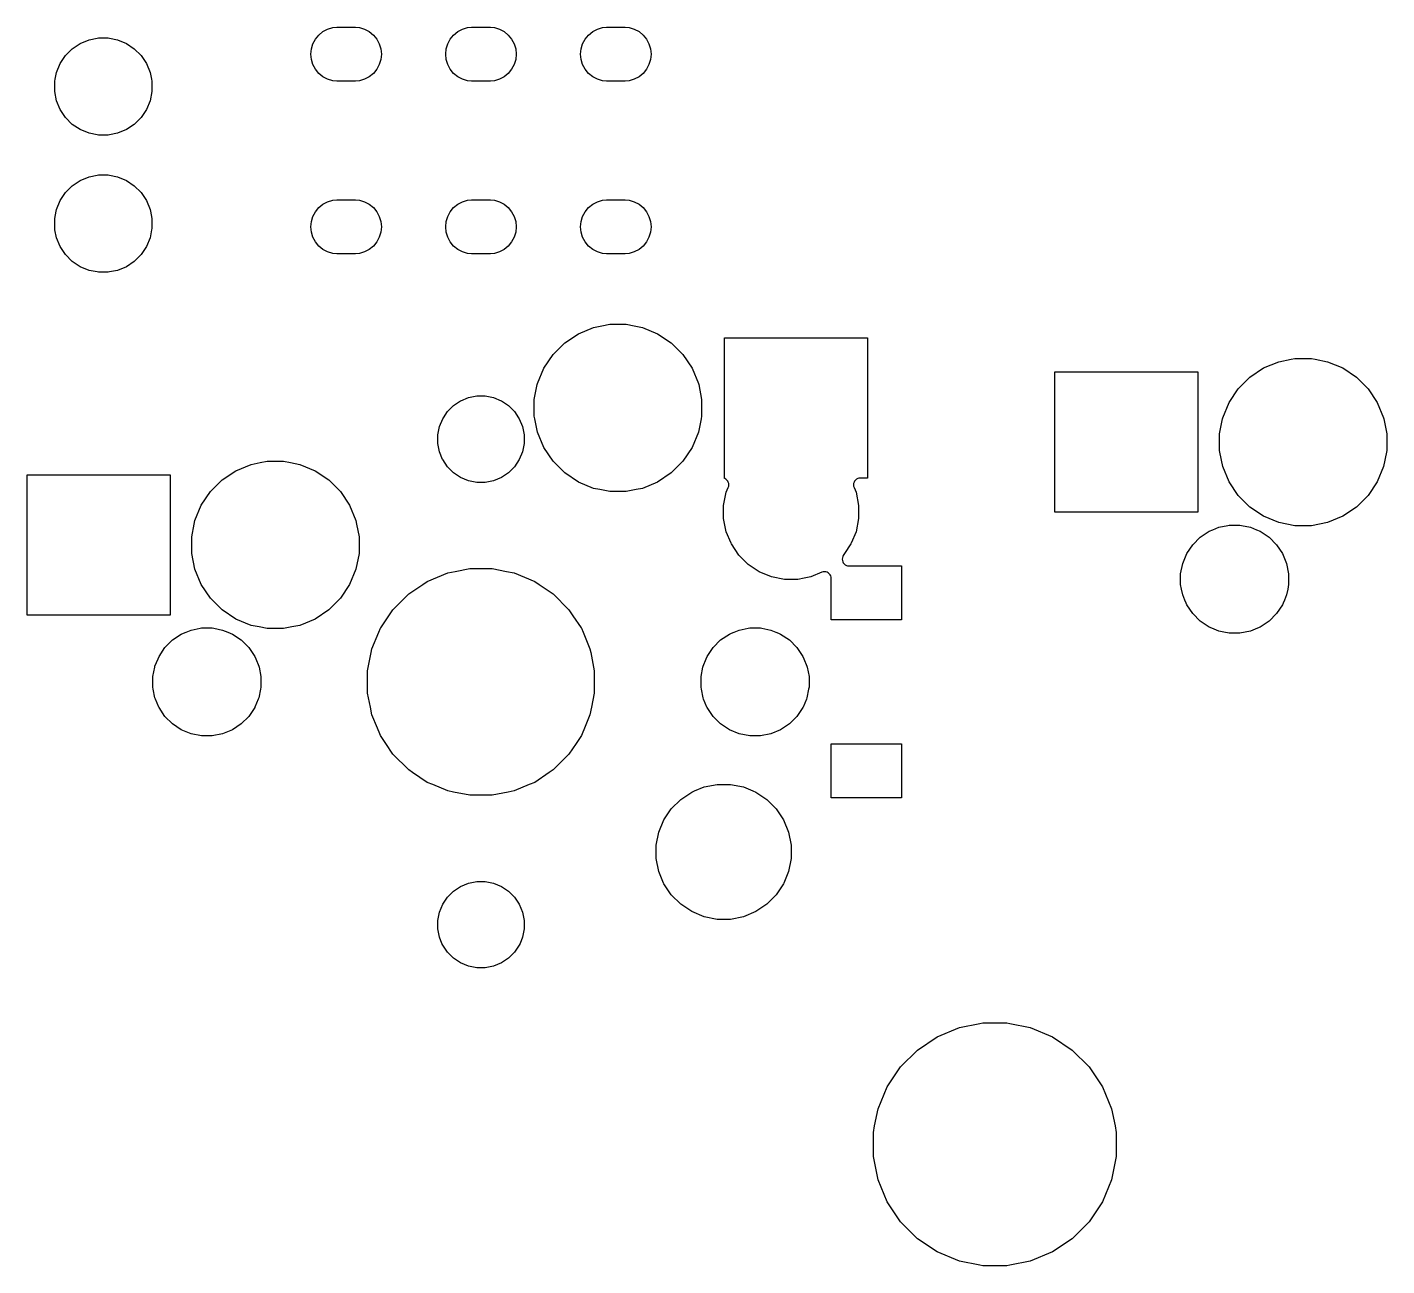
# Model space of a CAD drawing. Extents: x 70 to 347, y -163 to -55.
# Drawn here: x 95.25 to 120.45, y -78.21 to -55.25 of the extents above; entities that cross this region are included whole.
import ezdxf

# ---------------------------------------------------------------- set-up
doc = ezdxf.new("R2010")
doc.units = 0
doc.layers.add('BLACK', color=7, linetype='CONTINUOUS')

msp = doc.modelspace()

# ---------------------------------------------------------------- linework, layer by layer
at = {"layer": 'BLACK', "linetype": 'CONTINUOUS'}
for p, q in [((100.589, -55.4703), (100.651, -55.394)), ((100.651, -55.394), (100.728, -55.3314)), ((100.728, -55.3314), (100.815, -55.2849)), ((100.815, -55.2849), (100.909, -55.2562)), ((100.909, -55.2562), (100.983, -55.249)), ((100.983, -55.249), (101.332, -55.249)), ((101.332, -55.249), (101.406, -55.2562)), ((101.406, -55.2562), (101.5, -55.2849)), ((101.5, -55.2849), (101.587, -55.3314)), ((101.587, -55.3314), (101.663, -55.394)), ((101.663, -55.394), (101.726, -55.4703)), ((103.089, -55.4703), (103.151, -55.394)), ((103.151, -55.394), (103.228, -55.3314)), ((103.228, -55.3314), (103.315, -55.2849)), ((103.315, -55.2849), (103.409, -55.2562)), ((103.409, -55.2562), (103.483, -55.249)), ((103.483, -55.249), (103.832, -55.249)), ((103.832, -55.249), (103.906, -55.2562)), ((103.906, -55.2562), (104, -55.2849)), ((104, -55.2849), (104.087, -55.3314)), ((104.087, -55.3314), (104.163, -55.394)), ((104.163, -55.394), (104.226, -55.4703)), ((105.589, -55.4703), (105.651, -55.394)), ((105.651, -55.394), (105.728, -55.3314)), ((105.728, -55.3314), (105.815, -55.2849)), ((105.815, -55.2849), (105.909, -55.2562)), ((105.909, -55.2562), (105.983, -55.249)), ((105.983, -55.249), (106.332, -55.249)), ((106.332, -55.249), (106.406, -55.2562)), ((106.406, -55.2562), (106.5, -55.2849)), ((106.5, -55.2849), (106.587, -55.3314)), ((106.587, -55.3314), (106.663, -55.394)), ((106.663, -55.394), (106.726, -55.4703)), ((95.9575, -55.7756), (96.083, -55.6501)), ((96.083, -55.6501), (96.2306, -55.5515)), ((96.2306, -55.5515), (96.3946, -55.4836)), ((96.3946, -55.4836), (96.5439, -55.4539)), ((96.5439, -55.4539), (96.5686, -55.449)), ((96.5686, -55.449), (96.7461, -55.449)), ((96.7461, -55.449), (96.7709, -55.4539)), ((96.7709, -55.4539), (96.9202, -55.4836)), ((96.9202, -55.4836), (97.0842, -55.5515)), ((97.0842, -55.5515), (97.2317, -55.6501)), ((97.2317, -55.6501), (97.3572, -55.7756)), ((100.504, -55.75), (100.514, -55.6518)), ((100.514, -55.6518), (100.542, -55.5573)), ((100.542, -55.5573), (100.589, -55.4703)), ((101.726, -55.4703), (101.772, -55.5573)), ((101.772, -55.5573), (101.801, -55.6518)), ((101.801, -55.6518), (101.811, -55.75)), ((103.004, -55.75), (103.014, -55.6518)), ((103.014, -55.6518), (103.042, -55.5573)), ((103.042, -55.5573), (103.089, -55.4703)), ((104.226, -55.4703), (104.272, -55.5573)), ((104.272, -55.5573), (104.301, -55.6518)), ((104.301, -55.6518), (104.311, -55.75)), ((105.504, -55.75), (105.514, -55.6518)), ((105.514, -55.6518), (105.542, -55.5573)), ((105.542, -55.5573), (105.589, -55.4703)), ((106.726, -55.4703), (106.772, -55.5573)), ((106.772, -55.5573), (106.801, -55.6518)), ((106.801, -55.6518), (106.811, -55.75)), ((95.791, -56.0872), (95.8589, -55.9232)), ((95.8589, -55.9232), (95.9575, -55.7756)), ((97.3572, -55.7756), (97.4558, -55.9232)), ((97.4558, -55.9232), (97.5238, -56.0872)), ((100.514, -55.8482), (100.504, -55.75)), ((100.542, -55.9427), (100.514, -55.8482)), ((100.589, -56.0297), (100.542, -55.9427)), ((101.772, -55.9427), (101.726, -56.0297)), ((101.801, -55.8482), (101.772, -55.9427)), ((101.811, -55.75), (101.801, -55.8482)), ((103.014, -55.8482), (103.004, -55.75)), ((103.042, -55.9427), (103.014, -55.8482)), ((103.089, -56.0297), (103.042, -55.9427)), ((104.272, -55.9427), (104.226, -56.0297)), ((104.301, -55.8482), (104.272, -55.9427)), ((104.311, -55.75), (104.301, -55.8482)), ((105.514, -55.8482), (105.504, -55.75)), ((105.542, -55.9427), (105.514, -55.8482)), ((105.589, -56.0297), (105.542, -55.9427)), ((106.772, -55.9427), (106.726, -56.0297)), ((106.801, -55.8482), (106.772, -55.9427)), ((106.811, -55.75), (106.801, -55.8482)), ((95.7656, -56.2151), (95.791, -56.0872)), ((97.5238, -56.0872), (97.5492, -56.2151)), ((100.651, -56.106), (100.589, -56.0297)), ((100.728, -56.1686), (100.651, -56.106)), ((100.815, -56.2151), (100.728, -56.1686)), ((101.587, -56.1686), (101.5, -56.2151)), ((101.663, -56.106), (101.587, -56.1686)), ((101.726, -56.0297), (101.663, -56.106)), ((103.151, -56.106), (103.089, -56.0297)), ((103.228, -56.1686), (103.151, -56.106)), ((103.315, -56.2151), (103.228, -56.1686)), ((104.087, -56.1686), (104, -56.2151)), ((104.163, -56.106), (104.087, -56.1686)), ((104.226, -56.0297), (104.163, -56.106)), ((105.651, -56.106), (105.589, -56.0297)), ((105.728, -56.1686), (105.651, -56.106)), ((105.815, -56.2151), (105.728, -56.1686)), ((106.587, -56.1686), (106.5, -56.2151)), ((106.663, -56.106), (106.587, -56.1686)), ((106.726, -56.0297), (106.663, -56.106)), ((95.7564, -56.2613), (95.7584, -56.251)), ((95.7564, -56.4387), (95.7564, -56.2613)), ((95.791, -56.6128), (95.7564, -56.4387)), ((95.7584, -56.251), (95.7656, -56.2151)), ((97.5584, -56.4387), (97.5238, -56.6128)), ((97.5492, -56.2151), (97.5563, -56.251)), ((97.5563, -56.251), (97.5584, -56.2613)), ((97.5584, -56.2613), (97.5584, -56.4387)), ((100.909, -56.2438), (100.815, -56.2151)), ((100.983, -56.251), (100.909, -56.2438)), ((101.332, -56.251), (100.983, -56.251)), ((101.406, -56.2438), (101.332, -56.251)), ((101.5, -56.2151), (101.406, -56.2438)), ((103.409, -56.2438), (103.315, -56.2151)), ((103.483, -56.251), (103.409, -56.2438)), ((103.832, -56.251), (103.483, -56.251)), ((103.906, -56.2438), (103.832, -56.251)), ((104, -56.2151), (103.906, -56.2438)), ((105.909, -56.2438), (105.815, -56.2151)), ((105.983, -56.251), (105.909, -56.2438)), ((106.332, -56.251), (105.983, -56.251)), ((106.406, -56.2438), (106.332, -56.251)), ((106.5, -56.2151), (106.406, -56.2438)), ((95.8589, -56.7768), (95.791, -56.6128)), ((97.5238, -56.6128), (97.4558, -56.7768)), ((95.9575, -56.9244), (95.8589, -56.7768)), ((96.083, -57.0499), (95.9575, -56.9244)), ((97.3572, -56.9244), (97.2317, -57.0499)), ((97.4558, -56.7768), (97.3572, -56.9244)), ((96.2306, -57.1485), (96.083, -57.0499)), ((96.3946, -57.2164), (96.2306, -57.1485)), ((97.0842, -57.1485), (96.9202, -57.2164)), ((97.2317, -57.0499), (97.0842, -57.1485)), ((96.5439, -57.2461), (96.3946, -57.2164)), ((96.5686, -57.251), (96.5439, -57.2461)), ((96.7461, -57.251), (96.5686, -57.251)), ((96.7709, -57.2461), (96.7461, -57.251)), ((96.9202, -57.2164), (96.7709, -57.2461)), ((95.9575, -58.3156), (96.083, -58.1901)), ((96.083, -58.1901), (96.2306, -58.0915)), ((96.2306, -58.0915), (96.3946, -58.0236)), ((96.3946, -58.0236), (96.5439, -57.9939)), ((96.5439, -57.9939), (96.5686, -57.989)), ((96.5686, -57.989), (96.7461, -57.989)), ((96.7461, -57.989), (96.7709, -57.9939)), ((96.7709, -57.9939), (96.9202, -58.0236)), ((96.9202, -58.0236), (97.0842, -58.0915)), ((97.0842, -58.0915), (97.2317, -58.1901)), ((97.2317, -58.1901), (97.3572, -58.3156)), ((95.791, -58.6272), (95.8589, -58.4632)), ((95.8589, -58.4632), (95.9575, -58.3156)), ((97.3572, -58.3156), (97.4558, -58.4632)), ((97.4558, -58.4632), (97.5238, -58.6272)), ((100.815, -58.4849), (100.909, -58.4562)), ((100.909, -58.4562), (100.983, -58.449)), ((100.983, -58.449), (101.332, -58.449)), ((101.332, -58.449), (101.406, -58.4562)), ((101.406, -58.4562), (101.5, -58.4849)), ((103.315, -58.4849), (103.409, -58.4562)), ((103.409, -58.4562), (103.483, -58.449)), ((103.483, -58.449), (103.832, -58.449)), ((103.832, -58.449), (103.906, -58.4562)), ((103.906, -58.4562), (104, -58.4849)), ((105.815, -58.4849), (105.909, -58.4562)), ((105.909, -58.4562), (105.983, -58.449)), ((105.983, -58.449), (106.332, -58.449)), ((106.332, -58.449), (106.406, -58.4562)), ((106.406, -58.4562), (106.5, -58.4849)), ((95.7651, -58.7573), (95.791, -58.6272)), ((97.5238, -58.6272), (97.5497, -58.7573)), ((100.542, -58.7573), (100.589, -58.6703)), ((100.589, -58.6703), (100.651, -58.594)), ((100.651, -58.594), (100.728, -58.5314)), ((100.728, -58.5314), (100.815, -58.4849)), ((101.5, -58.4849), (101.587, -58.5314)), ((101.587, -58.5314), (101.663, -58.594)), ((101.663, -58.594), (101.726, -58.6703)), ((101.726, -58.6703), (101.772, -58.7573)), ((103.042, -58.7573), (103.089, -58.6703)), ((103.089, -58.6703), (103.151, -58.594)), ((103.151, -58.594), (103.228, -58.5314)), ((103.228, -58.5314), (103.315, -58.4849)), ((104, -58.4849), (104.087, -58.5314)), ((104.087, -58.5314), (104.163, -58.594)), ((104.163, -58.594), (104.226, -58.6703)), ((104.226, -58.6703), (104.272, -58.7573)), ((105.542, -58.7573), (105.589, -58.6703)), ((105.589, -58.6703), (105.651, -58.594)), ((105.651, -58.594), (105.728, -58.5314)), ((105.728, -58.5314), (105.815, -58.4849)), ((106.5, -58.4849), (106.587, -58.5314)), ((106.587, -58.5314), (106.663, -58.594)), ((106.663, -58.594), (106.726, -58.6703)), ((106.726, -58.6703), (106.772, -58.7573)), ((95.7564, -58.8013), (95.7651, -58.7573)), ((95.7564, -58.9787), (95.7564, -58.8013)), ((97.5497, -58.7573), (97.5584, -58.8013)), ((97.5584, -58.8013), (97.5584, -58.9787)), ((100.504, -58.95), (100.514, -58.8518)), ((100.514, -59.0482), (100.504, -58.95)), ((100.514, -58.8518), (100.542, -58.7573)), ((101.772, -58.7573), (101.801, -58.8518)), ((101.801, -58.8518), (101.811, -58.95)), ((101.811, -58.95), (101.801, -59.0482)), ((103.004, -58.95), (103.014, -58.8518)), ((103.014, -59.0482), (103.004, -58.95)), ((103.014, -58.8518), (103.042, -58.7573)), ((104.272, -58.7573), (104.301, -58.8518)), ((104.301, -58.8518), (104.311, -58.95)), ((104.311, -58.95), (104.301, -59.0482)), ((105.504, -58.95), (105.514, -58.8518)), ((105.514, -59.0482), (105.504, -58.95)), ((105.514, -58.8518), (105.542, -58.7573)), ((106.772, -58.7573), (106.801, -58.8518)), ((106.801, -58.8518), (106.811, -58.95)), ((106.811, -58.95), (106.801, -59.0482)), ((95.7613, -59.0035), (95.7564, -58.9787)), ((95.791, -59.1528), (95.7613, -59.0035)), ((95.8589, -59.3168), (95.791, -59.1528)), ((97.5238, -59.1528), (97.4558, -59.3168)), ((97.5535, -59.0035), (97.5238, -59.1528)), ((97.5584, -58.9787), (97.5535, -59.0035)), ((100.542, -59.1427), (100.514, -59.0482)), ((100.589, -59.2297), (100.542, -59.1427)), ((101.772, -59.1427), (101.726, -59.2297)), ((101.801, -59.0482), (101.772, -59.1427)), ((103.042, -59.1427), (103.014, -59.0482)), ((103.089, -59.2297), (103.042, -59.1427)), ((104.272, -59.1427), (104.226, -59.2297)), ((104.301, -59.0482), (104.272, -59.1427)), ((105.542, -59.1427), (105.514, -59.0482)), ((105.589, -59.2297), (105.542, -59.1427)), ((106.772, -59.1427), (106.726, -59.2297)), ((106.801, -59.0482), (106.772, -59.1427)), ((95.9575, -59.4644), (95.8589, -59.3168)), ((96.083, -59.5899), (95.9575, -59.4644)), ((97.3572, -59.4644), (97.2317, -59.5899)), ((97.4558, -59.3168), (97.3572, -59.4644)), ((100.651, -59.306), (100.589, -59.2297)), ((100.728, -59.3686), (100.651, -59.306)), ((100.815, -59.4151), (100.728, -59.3686)), ((100.909, -59.4438), (100.815, -59.4151)), ((100.983, -59.451), (100.909, -59.4438)), ((101.332, -59.451), (100.983, -59.451)), ((101.406, -59.4438), (101.332, -59.451)), ((101.5, -59.4151), (101.406, -59.4438)), ((101.587, -59.3686), (101.5, -59.4151)), ((101.663, -59.306), (101.587, -59.3686)), ((101.726, -59.2297), (101.663, -59.306)), ((103.151, -59.306), (103.089, -59.2297)), ((103.228, -59.3686), (103.151, -59.306)), ((103.315, -59.4151), (103.228, -59.3686)), ((103.409, -59.4438), (103.315, -59.4151)), ((103.483, -59.451), (103.409, -59.4438)), ((103.832, -59.451), (103.483, -59.451)), ((103.906, -59.4438), (103.832, -59.451)), ((104, -59.4151), (103.906, -59.4438)), ((104.087, -59.3686), (104, -59.4151)), ((104.163, -59.306), (104.087, -59.3686)), ((104.226, -59.2297), (104.163, -59.306)), ((105.651, -59.306), (105.589, -59.2297)), ((105.728, -59.3686), (105.651, -59.306)), ((105.815, -59.4151), (105.728, -59.3686)), ((105.909, -59.4438), (105.815, -59.4151)), ((105.983, -59.451), (105.909, -59.4438)), ((106.332, -59.451), (105.983, -59.451)), ((106.406, -59.4438), (106.332, -59.451)), ((106.5, -59.4151), (106.406, -59.4438)), ((106.587, -59.3686), (106.5, -59.4151)), ((106.663, -59.306), (106.587, -59.3686)), ((106.726, -59.2297), (106.663, -59.306)), ((96.2306, -59.6885), (96.083, -59.5899)), ((96.3946, -59.7564), (96.2306, -59.6885)), ((97.0842, -59.6885), (96.9202, -59.7564)), ((97.2317, -59.5899), (97.0842, -59.6885)), ((96.5437, -59.786), (96.3946, -59.7564)), ((96.5686, -59.791), (96.5437, -59.786)), ((96.7461, -59.791), (96.5686, -59.791)), ((96.7711, -59.786), (96.7461, -59.791)), ((96.9202, -59.7564), (96.7711, -59.786)), ((105.209, -61.1015), (105.463, -60.9317)), ((105.463, -60.9317), (105.745, -60.8148)), ((105.745, -60.8148), (105.895, -60.785)), ((105.895, -60.785), (106.045, -60.7552)), ((106.045, -60.7552), (106.35, -60.7552)), ((106.35, -60.7552), (106.5, -60.785)), ((106.5, -60.785), (106.65, -60.8148)), ((106.65, -60.8148), (106.932, -60.9317)), ((106.932, -60.9317), (107.186, -61.1015)), ((104.993, -61.3175), (105.209, -61.1015)), ((107.186, -61.1015), (107.402, -61.3175)), ((108.173, -63.6163), (108.173, -61.0052)), ((108.173, -61.0052), (110.825, -61.0052)), ((110.825, -61.0052), (110.825, -63.6072)), ((104.823, -61.5715), (104.993, -61.3175)), ((107.402, -61.3175), (107.572, -61.5715)), ((118.163, -61.5667), (118.445, -61.4498)), ((118.445, -61.4498), (118.675, -61.4041)), ((118.675, -61.4041), (118.745, -61.3902)), ((118.745, -61.3902), (119.05, -61.3902)), ((119.05, -61.3902), (119.12, -61.4041)), ((119.12, -61.4041), (119.35, -61.4498)), ((119.35, -61.4498), (119.632, -61.5667)), ((104.706, -61.8538), (104.823, -61.5715)), ((107.572, -61.5715), (107.689, -61.8538)), ((114.296, -64.2422), (114.296, -61.6402)), ((114.296, -61.6402), (116.948, -61.6402)), ((116.948, -61.6402), (116.948, -64.2422)), ((117.693, -61.9525), (117.909, -61.7365)), ((117.909, -61.7365), (118.163, -61.5667)), ((119.632, -61.5667), (119.886, -61.7365)), ((119.886, -61.7365), (120.102, -61.9525)), ((104.646, -62.1534), (104.702, -61.875)), ((104.702, -61.875), (104.706, -61.8538)), ((107.689, -61.8538), (107.693, -61.875)), ((107.693, -61.875), (107.748, -62.1534)), ((117.523, -62.2065), (117.693, -61.9525)), ((120.102, -61.9525), (120.272, -62.2065)), ((103.147, -62.264), (103.278, -62.1764)), ((103.278, -62.1764), (103.285, -62.1734)), ((103.285, -62.1734), (103.424, -62.116)), ((103.424, -62.116), (103.578, -62.0852)), ((103.578, -62.0852), (103.736, -62.0852)), ((103.736, -62.0852), (103.891, -62.116)), ((103.891, -62.116), (104.03, -62.1734)), ((104.03, -62.1734), (104.037, -62.1764)), ((104.037, -62.1764), (104.168, -62.264)), ((104.646, -62.459), (104.646, -62.1534)), ((107.748, -62.1534), (107.748, -62.459)), ((117.406, -62.4888), (117.523, -62.2065)), ((120.272, -62.2065), (120.389, -62.4888)), ((102.948, -62.5068), (102.96, -62.4888)), ((102.96, -62.4888), (103.035, -62.3756)), ((103.035, -62.3756), (103.147, -62.264)), ((104.168, -62.264), (104.28, -62.3756)), ((104.28, -62.3756), (104.355, -62.4888)), ((104.355, -62.4888), (104.367, -62.5068)), ((104.657, -62.51), (104.646, -62.459)), ((107.748, -62.459), (107.738, -62.51)), ((117.402, -62.51), (117.406, -62.4888)), ((120.389, -62.4888), (120.393, -62.51)), ((102.856, -62.8073), (102.887, -62.6526)), ((102.887, -62.6526), (102.948, -62.5068)), ((104.367, -62.5068), (104.428, -62.6526)), ((104.428, -62.6526), (104.458, -62.8073)), ((104.706, -62.7586), (104.657, -62.51)), ((107.738, -62.51), (107.689, -62.7586)), ((117.346, -62.7884), (117.402, -62.51)), ((120.393, -62.51), (120.448, -62.7884)), ((102.856, -62.9651), (102.856, -62.8073)), ((102.887, -63.1198), (102.856, -62.9651)), ((104.458, -62.9651), (104.428, -63.1198)), ((104.458, -62.8073), (104.458, -62.9651)), ((104.823, -63.0409), (104.706, -62.7586)), ((107.689, -62.7586), (107.572, -63.0409)), ((117.346, -63.094), (117.346, -62.7884)), ((120.448, -62.7884), (120.448, -63.094)), ((102.947, -63.2645), (102.887, -63.1198)), ((104.428, -63.1198), (104.368, -63.2645)), ((104.993, -63.2949), (104.823, -63.0409)), ((107.572, -63.0409), (107.402, -63.2949)), ((117.353, -63.1287), (117.346, -63.094)), ((117.406, -63.3936), (117.353, -63.1287)), ((120.441, -63.1287), (120.389, -63.3936)), ((120.448, -63.094), (120.441, -63.1287)), ((98.8587, -63.6415), (99.1127, -63.4717)), ((99.1127, -63.4717), (99.395, -63.3548)), ((99.395, -63.3548), (99.5665, -63.3207)), ((99.5665, -63.3207), (99.6946, -63.2952)), ((99.6946, -63.2952), (100, -63.2952)), ((100, -63.2952), (100.128, -63.3207)), ((100.128, -63.3207), (100.3, -63.3548)), ((100.3, -63.3548), (100.582, -63.4717)), ((100.582, -63.4717), (100.836, -63.6415)), ((102.948, -63.2656), (102.947, -63.2645)), ((103.035, -63.3968), (102.948, -63.2656)), ((103.147, -63.5084), (103.035, -63.3968)), ((104.28, -63.3968), (104.168, -63.5084)), ((104.367, -63.2656), (104.28, -63.3968)), ((104.368, -63.2645), (104.367, -63.2656)), ((105.209, -63.5109), (104.993, -63.2949)), ((107.402, -63.2949), (107.186, -63.5109)), ((117.523, -63.6759), (117.406, -63.3936)), ((120.389, -63.3936), (120.272, -63.6759)), ((95.2464, -66.1472), (95.2464, -63.5452)), ((95.2464, -63.5452), (97.8984, -63.5452)), ((97.8984, -63.5452), (97.8984, -66.1472)), ((98.6426, -63.8575), (98.8587, -63.6415)), ((100.836, -63.6415), (101.052, -63.8575)), ((103.278, -63.596), (103.147, -63.5084)), ((103.424, -63.6564), (103.278, -63.596)), ((103.278, -63.596), (103.278, -63.596)), ((103.278, -63.596), (103.278, -63.596)), ((103.578, -63.6872), (103.424, -63.6564)), ((103.736, -63.6872), (103.578, -63.6872)), ((103.891, -63.6564), (103.736, -63.6872)), ((104.037, -63.596), (103.891, -63.6564)), ((104.168, -63.5084), (104.037, -63.596)), ((104.037, -63.596), (104.037, -63.596)), ((104.037, -63.596), (104.037, -63.596)), ((105.463, -63.6807), (105.209, -63.5109)), ((105.745, -63.7976), (105.463, -63.6807)), ((106.932, -63.6807), (106.65, -63.7976)), ((107.186, -63.5109), (106.932, -63.6807)), ((108.175, -63.6167), (108.173, -63.6163)), ((108.196, -63.6283), (108.175, -63.6167)), ((108.215, -63.6438), (108.196, -63.6283)), ((108.231, -63.6628), (108.215, -63.6438)), ((108.242, -63.6844), (108.231, -63.6628)), ((108.249, -63.7078), (108.242, -63.6844)), ((108.242, -63.78), (108.249, -63.7566)), ((108.252, -63.7322), (108.249, -63.7078)), ((108.249, -63.7566), (108.252, -63.7322)), ((110.565, -63.7078), (110.563, -63.7322)), ((110.563, -63.7322), (110.565, -63.7566)), ((110.573, -63.6844), (110.565, -63.7078)), ((110.565, -63.7566), (110.573, -63.78)), ((110.584, -63.6628), (110.573, -63.6844)), ((110.6, -63.6438), (110.584, -63.6628)), ((110.619, -63.6283), (110.6, -63.6438)), ((110.64, -63.6167), (110.619, -63.6283)), ((110.664, -63.6096), (110.64, -63.6167)), ((110.688, -63.6072), (110.664, -63.6096)), ((110.825, -63.6072), (110.688, -63.6072)), ((117.693, -63.9299), (117.523, -63.6759)), ((120.272, -63.6759), (120.102, -63.9299)), ((98.4729, -64.1115), (98.6426, -63.8575)), ((101.052, -63.8575), (101.222, -64.1115)), ((105.863, -63.821), (105.745, -63.7976)), ((106.045, -63.8572), (105.863, -63.821)), ((106.35, -63.8572), (106.045, -63.8572)), ((106.532, -63.821), (106.35, -63.8572)), ((106.65, -63.7976), (106.532, -63.821)), ((108.156, -64.113), (108.204, -63.8713)), ((108.204, -63.8713), (108.242, -63.78)), ((110.573, -63.78), (110.61, -63.8713)), ((110.61, -63.8713), (110.658, -64.113)), ((117.909, -64.1459), (117.693, -63.9299)), ((120.102, -63.9299), (119.886, -64.1459)), ((98.356, -64.3938), (98.4729, -64.1115)), ((101.222, -64.1115), (101.339, -64.3938)), ((108.156, -64.3594), (108.156, -64.113)), ((110.658, -64.113), (110.658, -64.3594)), ((116.948, -64.2422), (114.296, -64.2422)), ((118.163, -64.3157), (117.909, -64.1459)), ((119.886, -64.1459), (119.632, -64.3157)), ((98.2964, -64.6934), (98.3422, -64.4633)), ((98.3422, -64.4633), (98.356, -64.3938)), ((101.339, -64.3938), (101.353, -64.4633)), ((101.353, -64.4633), (101.398, -64.6934)), ((108.204, -64.6011), (108.156, -64.3594)), ((110.658, -64.3594), (110.61, -64.6011)), ((117.335, -64.5187), (117.5, -64.486)), ((117.5, -64.486), (117.529, -64.4802)), ((117.529, -64.4802), (117.726, -64.4802)), ((117.726, -64.4802), (117.755, -64.486)), ((117.755, -64.486), (117.919, -64.5187)), ((118.445, -64.4326), (118.163, -64.3157)), ((118.595, -64.4624), (118.445, -64.4326)), ((118.745, -64.4922), (118.595, -64.4624)), ((119.05, -64.4922), (118.745, -64.4922)), ((119.2, -64.4624), (119.05, -64.4922)), ((119.35, -64.4326), (119.2, -64.4624)), ((119.632, -64.3157), (119.35, -64.4326)), ((98.2964, -64.999), (98.2964, -64.6934)), ((101.398, -64.6934), (101.398, -64.999)), ((108.293, -64.8152), (108.204, -64.6011)), ((110.61, -64.6011), (110.522, -64.8152)), ((116.85, -64.8431), (116.989, -64.7037)), ((116.989, -64.7037), (117.153, -64.5941)), ((117.153, -64.5941), (117.223, -64.5652)), ((117.153, -64.5941), (117.153, -64.5941)), ((117.223, -64.5652), (117.335, -64.5187)), ((117.919, -64.5187), (118.032, -64.5652)), ((118.032, -64.5652), (118.102, -64.5941)), ((118.102, -64.5941), (118.102, -64.5941)), ((118.102, -64.5941), (118.265, -64.7037)), ((118.265, -64.7037), (118.405, -64.8431)), ((98.298, -65.0071), (98.2964, -64.999)), ((98.356, -65.2986), (98.298, -65.0071)), ((101.397, -65.0071), (101.339, -65.2986)), ((101.398, -64.999), (101.397, -65.0071)), ((108.299, -64.8288), (108.293, -64.8152)), ((108.436, -65.0337), (108.299, -64.8288)), ((110.397, -65.0071), (110.374, -65.0408)), ((110.516, -64.8288), (110.397, -65.0071)), ((110.522, -64.8152), (110.516, -64.8288)), ((116.729, -65.0337), (116.74, -65.0071)), ((116.74, -65.0071), (116.85, -64.8431)), ((116.74, -65.0071), (116.74, -65.0071)), ((118.405, -64.8431), (118.514, -65.0071)), ((118.514, -65.0071), (118.514, -65.0071)), ((118.514, -65.0071), (118.525, -65.0337)), ((108.61, -65.2079), (108.436, -65.0337)), ((108.815, -65.3448), (108.61, -65.2079)), ((110.356, -65.0858), (110.353, -65.1102)), ((110.353, -65.1102), (110.356, -65.1346)), ((110.363, -65.0624), (110.356, -65.0858)), ((110.356, -65.1346), (110.363, -65.158)), ((110.374, -65.0408), (110.363, -65.0624)), ((110.363, -65.158), (110.374, -65.1796)), ((110.374, -65.1796), (110.39, -65.1986)), ((110.39, -65.1986), (110.409, -65.2141)), ((110.409, -65.2141), (110.43, -65.2257)), ((110.43, -65.2257), (110.454, -65.2328)), ((110.454, -65.2328), (110.478, -65.2352)), ((110.478, -65.2352), (111.452, -65.2352)), ((111.452, -65.2352), (111.452, -66.2372)), ((116.626, -65.3826), (116.665, -65.1892)), ((116.665, -65.1892), (116.729, -65.0337)), ((116.665, -65.1892), (116.665, -65.1892)), ((118.525, -65.0337), (118.59, -65.1892)), ((118.59, -65.1892), (118.59, -65.1892)), ((118.59, -65.1892), (118.628, -65.3826)), ((98.4729, -65.5809), (98.356, -65.2986)), ((101.339, -65.2986), (101.222, -65.5809)), ((102.662, -65.5243), (103.045, -65.3659)), ((103.045, -65.3659), (103.182, -65.3387)), ((103.182, -65.3387), (103.45, -65.2852)), ((103.45, -65.2852), (103.864, -65.2852)), ((103.864, -65.2852), (104.133, -65.3387)), ((104.133, -65.3387), (104.27, -65.3659)), ((104.27, -65.3659), (104.653, -65.5243)), ((109.042, -65.4391), (108.815, -65.3448)), ((108.815, -65.3448), (108.815, -65.3448)), ((108.815, -65.3448), (108.815, -65.3448)), ((109.284, -65.4872), (109.042, -65.4391)), ((109.531, -65.4872), (109.284, -65.4872)), ((109.651, -65.4632), (109.531, -65.4872)), ((109.772, -65.4391), (109.651, -65.4632)), ((109.977, -65.3542), (109.772, -65.4391)), ((110.001, -65.3471), (109.977, -65.3542)), ((110.025, -65.3447), (110.001, -65.3471)), ((110.05, -65.3471), (110.025, -65.3447)), ((110.073, -65.3542), (110.05, -65.3471)), ((110.095, -65.3658), (110.073, -65.3542)), ((110.114, -65.3813), (110.095, -65.3658)), ((110.129, -65.4002), (110.114, -65.3813)), ((110.141, -65.4219), (110.129, -65.4002)), ((110.148, -65.4453), (110.141, -65.4219)), ((110.15, -65.4697), (110.148, -65.4453)), ((110.15, -66.2372), (110.15, -65.4697)), ((116.626, -65.5798), (116.626, -65.3826)), ((118.628, -65.3826), (118.628, -65.5798)), ((98.6426, -65.8349), (98.4729, -65.5809)), ((101.222, -65.5809), (101.052, -65.8349)), ((102.025, -66.0469), (102.318, -65.7542)), ((102.318, -65.7542), (102.578, -65.5809)), ((102.578, -65.5809), (102.662, -65.5243)), ((104.653, -65.5243), (104.737, -65.5809)), ((104.737, -65.5809), (104.997, -65.7542)), ((104.997, -65.7542), (105.289, -66.0469)), ((116.643, -65.6638), (116.626, -65.5798)), ((116.665, -65.7732), (116.643, -65.6638)), ((116.706, -65.8729), (116.665, -65.7732)), ((118.59, -65.7732), (118.549, -65.8729)), ((118.612, -65.6638), (118.59, -65.7732)), ((118.628, -65.5798), (118.612, -65.6638)), ((98.8587, -66.0509), (98.6426, -65.8349)), ((101.052, -65.8349), (100.836, -66.0509)), ((116.729, -65.9287), (116.706, -65.8729)), ((116.74, -65.9554), (116.729, -65.9287)), ((116.85, -66.1193), (116.74, -65.9554)), ((118.514, -65.9554), (118.405, -66.1193)), ((118.525, -65.9287), (118.514, -65.9554)), ((118.549, -65.8729), (118.525, -65.9287)), ((97.8984, -66.1472), (95.2464, -66.1472)), ((99.1127, -66.2207), (98.8587, -66.0509)), ((99.395, -66.3376), (99.1127, -66.2207)), ((100.582, -66.2207), (100.3, -66.3376)), ((100.836, -66.0509), (100.582, -66.2207)), ((101.799, -66.3852), (101.951, -66.1578)), ((101.951, -66.1578), (102.025, -66.0469)), ((105.289, -66.0469), (105.363, -66.1578)), ((105.363, -66.1578), (105.515, -66.3852)), ((111.452, -66.2372), (110.15, -66.2372)), ((116.989, -66.2587), (116.85, -66.1193)), ((117.153, -66.3683), (116.989, -66.2587)), ((118.265, -66.2587), (118.102, -66.3683)), ((118.405, -66.1193), (118.265, -66.2587)), ((97.9393, -66.6087), (98.1032, -66.4991)), ((98.1032, -66.4991), (98.1441, -66.4822)), ((98.1441, -66.4822), (98.1915, -66.4626)), ((98.1915, -66.4626), (98.2854, -66.4237)), ((98.2854, -66.4237), (98.4496, -66.391)), ((98.4496, -66.391), (98.4788, -66.3852)), ((98.4788, -66.3852), (98.676, -66.3852)), ((98.676, -66.3852), (98.7052, -66.391)), ((98.7052, -66.391), (98.8694, -66.4237)), ((98.8694, -66.4237), (98.9633, -66.4626)), ((98.9633, -66.4626), (99.0107, -66.4822)), ((99.0107, -66.4822), (99.0515, -66.4991)), ((99.0515, -66.4991), (99.2155, -66.6087)), ((99.5448, -66.3674), (99.395, -66.3376)), ((99.6946, -66.3972), (99.5448, -66.3674)), ((100, -66.3972), (99.6946, -66.3972)), ((100.15, -66.3674), (100, -66.3972)), ((100.3, -66.3376), (100.15, -66.3674)), ((101.637, -66.7734), (101.766, -66.4626)), ((101.766, -66.4626), (101.796, -66.391)), ((101.796, -66.391), (101.799, -66.3852)), ((105.515, -66.3852), (105.519, -66.391)), ((105.519, -66.391), (105.549, -66.4626)), ((105.549, -66.4626), (105.678, -66.7734)), ((108.099, -66.6087), (108.263, -66.4991)), ((108.263, -66.4991), (108.304, -66.4822)), ((108.304, -66.4822), (108.352, -66.4626)), ((108.352, -66.4626), (108.445, -66.4237)), ((108.445, -66.4237), (108.61, -66.391)), ((108.61, -66.391), (108.639, -66.3852)), ((108.639, -66.3852), (108.836, -66.3852)), ((108.836, -66.3852), (108.865, -66.391)), ((108.865, -66.391), (109.029, -66.4237)), ((109.029, -66.4237), (109.123, -66.4626)), ((109.123, -66.4626), (109.171, -66.4822)), ((109.171, -66.4822), (109.212, -66.4991)), ((109.212, -66.4991), (109.375, -66.6087)), ((117.203, -66.3888), (117.153, -66.3683)), ((117.153, -66.3683), (117.153, -66.3683)), ((117.153, -66.3683), (117.153, -66.3683)), ((117.335, -66.4437), (117.203, -66.3888)), ((117.43, -66.4626), (117.335, -66.4437)), ((117.529, -66.4822), (117.43, -66.4626)), ((117.726, -66.4822), (117.529, -66.4822)), ((117.825, -66.4626), (117.726, -66.4822)), ((117.919, -66.4437), (117.825, -66.4626)), ((118.052, -66.3888), (117.919, -66.4437)), ((118.102, -66.3683), (118.052, -66.3888)), ((118.102, -66.3683), (118.102, -66.3683)), ((118.102, -66.3683), (118.102, -66.3683)), ((97.6903, -66.912), (97.7999, -66.7481)), ((97.7999, -66.7481), (97.9393, -66.6087)), ((99.2155, -66.6087), (99.3549, -66.7481)), ((99.3549, -66.7481), (99.4645, -66.912)), ((101.623, -66.8433), (101.637, -66.7734)), ((105.678, -66.7734), (105.692, -66.8433)), ((107.85, -66.912), (107.96, -66.7481)), ((107.96, -66.7481), (108.099, -66.6087)), ((109.375, -66.6087), (109.515, -66.7481)), ((109.515, -66.7481), (109.624, -66.912)), ((97.6149, -67.0942), (97.6723, -66.9554)), ((97.6723, -66.9554), (97.6903, -66.9121)), ((97.6903, -66.9121), (97.6903, -66.912)), ((99.4645, -66.912), (99.4645, -66.9121)), ((99.4645, -66.9121), (99.4824, -66.9554)), ((99.4824, -66.9554), (99.5399, -67.0942)), ((101.556, -67.1793), (101.623, -66.8433)), ((105.692, -66.8433), (105.758, -67.1793)), ((107.775, -67.0942), (107.832, -66.9554)), ((107.832, -66.9554), (107.85, -66.9121)), ((107.85, -66.9121), (107.85, -66.912)), ((109.624, -66.912), (109.624, -66.9121)), ((109.624, -66.9121), (109.642, -66.9554)), ((109.642, -66.9554), (109.7, -67.0942)), ((97.5764, -67.2876), (97.6111, -67.1132)), ((97.5764, -67.4848), (97.5764, -67.2876)), ((97.6111, -67.1132), (97.6149, -67.0942)), ((99.5399, -67.0942), (99.5437, -67.1132)), ((99.5437, -67.1132), (99.5784, -67.2876)), ((99.5784, -67.2876), (99.5784, -67.4848)), ((101.556, -67.5931), (101.556, -67.1793)), ((105.758, -67.1793), (105.758, -67.5931)), ((107.736, -67.2876), (107.771, -67.1132)), ((107.736, -67.4848), (107.736, -67.2876)), ((107.771, -67.1132), (107.775, -67.0942)), ((109.7, -67.0942), (109.704, -67.1132)), ((109.704, -67.1132), (109.738, -67.2876)), ((109.738, -67.2876), (109.738, -67.4848)), ((97.5839, -67.5226), (97.5764, -67.4848)), ((97.6149, -67.6782), (97.5839, -67.5226)), ((99.5709, -67.5226), (99.5399, -67.6782)), ((99.5784, -67.4848), (99.5709, -67.5226)), ((107.744, -67.5226), (107.736, -67.4848)), ((107.775, -67.6782), (107.744, -67.5226)), ((109.731, -67.5226), (109.7, -67.6782)), ((109.738, -67.4848), (109.731, -67.5226)), ((97.6252, -67.7032), (97.6149, -67.6782)), ((97.6872, -67.8529), (97.6252, -67.7032)), ((99.5296, -67.7032), (99.4676, -67.8529)), ((99.5399, -67.6782), (99.5296, -67.7032)), ((101.608, -67.8529), (101.556, -67.5931)), ((105.758, -67.5931), (105.707, -67.8529)), ((107.785, -67.7032), (107.775, -67.6782)), ((107.847, -67.8529), (107.785, -67.7032)), ((109.69, -67.7032), (109.628, -67.8529)), ((109.7, -67.6782), (109.69, -67.7032)), ((97.6903, -67.8604), (97.6872, -67.8529)), ((97.7999, -68.0243), (97.6903, -67.8604)), ((97.9393, -68.1637), (97.7999, -68.0243)), ((99.3549, -68.0243), (99.2155, -68.1637)), ((99.4645, -67.8604), (99.3549, -68.0243)), ((99.4676, -67.8529), (99.4645, -67.8604)), ((101.637, -67.999), (101.608, -67.8529)), ((101.739, -68.2442), (101.637, -67.999)), ((105.678, -67.999), (105.576, -68.2442)), ((105.707, -67.8529), (105.678, -67.999)), ((107.85, -67.8604), (107.847, -67.8529)), ((107.96, -68.0243), (107.85, -67.8604)), ((108.099, -68.1637), (107.96, -68.0243)), ((109.515, -68.0243), (109.375, -68.1637)), ((109.624, -67.8604), (109.515, -68.0243)), ((109.628, -67.8529), (109.624, -67.8604)), ((98.1032, -68.2733), (97.9393, -68.1637)), ((98.2854, -68.3487), (98.1032, -68.2733)), ((98.1032, -68.2733), (98.1032, -68.2733)), ((98.1032, -68.2733), (98.1032, -68.2733)), ((98.1032, -68.2733), (98.1032, -68.2733)), ((99.0515, -68.2733), (98.8694, -68.3487)), ((99.2155, -68.1637), (99.0515, -68.2733)), ((99.0515, -68.2733), (99.0515, -68.2733)), ((99.0515, -68.2733), (99.0515, -68.2733)), ((99.0515, -68.2733), (99.0515, -68.2733)), ((101.782, -68.3487), (101.739, -68.2442)), ((105.576, -68.2442), (105.533, -68.3487)), ((108.263, -68.2733), (108.099, -68.1637)), ((108.445, -68.3487), (108.263, -68.2733)), ((108.263, -68.2733), (108.263, -68.2733)), ((108.263, -68.2733), (108.263, -68.2733)), ((108.263, -68.2733), (108.263, -68.2733)), ((109.212, -68.2733), (109.029, -68.3487)), ((109.375, -68.1637), (109.212, -68.2733)), ((109.212, -68.2733), (109.212, -68.2733)), ((109.212, -68.2733), (109.212, -68.2733)), ((109.212, -68.2733), (109.212, -68.2733)), ((98.4788, -68.3872), (98.2854, -68.3487)), ((98.676, -68.3872), (98.4788, -68.3872)), ((98.8694, -68.3487), (98.676, -68.3872)), ((101.796, -68.3814), (101.782, -68.3487)), ((101.894, -68.5295), (101.796, -68.3814)), ((102.025, -68.7255), (101.894, -68.5295)), ((105.42, -68.5295), (105.289, -68.7255)), ((105.519, -68.3814), (105.42, -68.5295)), ((105.533, -68.3487), (105.519, -68.3814)), ((108.639, -68.3872), (108.445, -68.3487)), ((108.836, -68.3872), (108.639, -68.3872)), ((109.029, -68.3487), (108.836, -68.3872)), ((110.15, -69.5372), (110.15, -68.5352)), ((110.15, -68.5352), (111.452, -68.5352)), ((111.452, -68.5352), (111.452, -69.5372)), ((102.318, -69.0182), (102.025, -68.7255)), ((105.289, -68.7255), (104.997, -69.0182)), ((102.391, -69.0668), (102.318, -69.0182)), ((104.997, -69.0182), (104.924, -69.0668)), ((102.662, -69.2481), (102.391, -69.0668)), ((102.763, -69.2899), (102.662, -69.2481)), ((102.662, -69.2481), (102.662, -69.2481)), ((102.662, -69.2481), (102.662, -69.2481)), ((103.045, -69.4065), (102.763, -69.2899)), ((104.552, -69.2899), (104.27, -69.4065)), ((104.653, -69.2481), (104.552, -69.2899)), ((104.924, -69.0668), (104.653, -69.2481)), ((104.653, -69.2481), (104.653, -69.2481)), ((104.653, -69.2481), (104.653, -69.2481)), ((107.792, -69.3333), (108.034, -69.2852)), ((108.034, -69.2852), (108.281, -69.2852)), ((108.281, -69.2852), (108.522, -69.3333)), ((103.151, -69.4276), (103.045, -69.4065)), ((103.45, -69.4872), (103.151, -69.4276)), ((103.864, -69.4872), (103.45, -69.4872)), ((104.164, -69.4276), (103.864, -69.4872)), ((104.27, -69.4065), (104.164, -69.4276)), ((107.36, -69.5645), (107.565, -69.4276)), ((107.565, -69.4276), (107.616, -69.4065)), ((107.616, -69.4065), (107.792, -69.3333)), ((108.522, -69.3333), (108.699, -69.4065)), ((108.699, -69.4065), (108.75, -69.4276)), ((108.75, -69.4276), (108.955, -69.5645)), ((111.452, -69.5372), (110.15, -69.5372)), ((107.049, -69.9436), (107.186, -69.7387)), ((107.186, -69.7387), (107.36, -69.5645)), ((108.955, -69.5645), (109.129, -69.7387)), ((109.129, -69.7387), (109.266, -69.9436)), ((106.954, -70.1713), (107.049, -69.9436)), ((107.049, -69.9436), (107.049, -69.9436)), ((109.266, -69.9436), (109.266, -69.9436)), ((109.266, -69.9436), (109.36, -70.1713)), ((106.906, -70.413), (106.954, -70.1713)), ((109.36, -70.1713), (109.408, -70.413)), ((106.906, -70.6594), (106.906, -70.413)), ((109.408, -70.413), (109.408, -70.6594)), ((106.954, -70.9011), (106.906, -70.6594)), ((109.408, -70.6594), (109.36, -70.9011)), ((107.043, -71.116), (106.954, -70.9011)), ((109.36, -70.9011), (109.271, -71.116)), ((103.035, -71.3756), (103.147, -71.264)), ((103.147, -71.264), (103.278, -71.1764)), ((103.278, -71.1764), (103.424, -71.116)), ((103.278, -71.1764), (103.278, -71.1764)), ((103.424, -71.116), (103.578, -71.0852)), ((103.578, -71.0852), (103.736, -71.0852)), ((103.736, -71.0852), (103.891, -71.116)), ((103.891, -71.116), (104.037, -71.1764)), ((104.037, -71.1764), (104.037, -71.1764)), ((104.037, -71.1764), (104.168, -71.264)), ((104.168, -71.264), (104.28, -71.3756)), ((107.049, -71.1288), (107.043, -71.116)), ((107.186, -71.3337), (107.049, -71.1288)), ((109.266, -71.1288), (109.129, -71.3337)), ((109.271, -71.116), (109.266, -71.1288)), ((102.887, -71.6526), (102.948, -71.5068)), ((102.948, -71.5068), (103.035, -71.3756)), ((102.948, -71.5068), (102.948, -71.5068)), ((104.28, -71.3756), (104.367, -71.5068)), ((104.367, -71.5068), (104.367, -71.5068)), ((104.367, -71.5068), (104.428, -71.6526)), ((107.36, -71.5079), (107.186, -71.3337)), ((107.565, -71.6448), (107.36, -71.5079)), ((108.955, -71.5079), (108.75, -71.6448)), ((109.129, -71.3337), (108.955, -71.5079)), ((102.856, -71.8073), (102.887, -71.6526)), ((102.856, -71.9651), (102.856, -71.8073)), ((104.428, -71.6526), (104.458, -71.8073)), ((104.458, -71.8073), (104.458, -71.9651)), ((107.792, -71.7391), (107.565, -71.6448)), ((107.565, -71.6448), (107.565, -71.6448)), ((107.565, -71.6448), (107.565, -71.6448)), ((108.034, -71.7872), (107.792, -71.7391)), ((108.281, -71.7872), (108.034, -71.7872)), ((108.522, -71.7391), (108.281, -71.7872)), ((108.75, -71.6448), (108.522, -71.7391)), ((108.75, -71.6448), (108.75, -71.6448)), ((108.75, -71.6448), (108.75, -71.6448)), ((102.887, -72.1198), (102.856, -71.9651)), ((104.458, -71.9651), (104.428, -72.1198)), ((102.934, -72.2319), (102.887, -72.1198)), ((102.948, -72.2656), (102.934, -72.2319)), ((103.035, -72.3968), (102.948, -72.2656)), ((104.367, -72.2656), (104.28, -72.3968)), ((104.381, -72.2319), (104.367, -72.2656)), ((104.428, -72.1198), (104.381, -72.2319)), ((103.147, -72.5084), (103.035, -72.3968)), ((103.278, -72.596), (103.147, -72.5084)), ((104.168, -72.5084), (104.037, -72.596)), ((104.28, -72.3968), (104.168, -72.5084)), ((103.424, -72.6564), (103.278, -72.596)), ((103.278, -72.596), (103.278, -72.596)), ((103.278, -72.596), (103.278, -72.596)), ((103.578, -72.6872), (103.424, -72.6564)), ((103.736, -72.6872), (103.578, -72.6872)), ((103.891, -72.6564), (103.736, -72.6872)), ((104.037, -72.596), (103.891, -72.6564)), ((104.037, -72.596), (104.037, -72.596)), ((104.037, -72.596), (104.037, -72.596)), ((112.116, -73.9639), (112.526, -73.7942)), ((112.526, -73.7942), (112.907, -73.7185)), ((112.907, -73.7185), (112.961, -73.7077)), ((112.961, -73.7077), (113.404, -73.7077)), ((113.404, -73.7077), (113.458, -73.7185)), ((113.458, -73.7185), (113.839, -73.7942)), ((113.839, -73.7942), (114.249, -73.9639)), ((111.747, -74.2102), (112.116, -73.9639)), ((114.249, -73.9639), (114.617, -74.2102)), ((111.434, -74.5238), (111.747, -74.2102)), ((114.617, -74.2102), (114.931, -74.5238)), ((111.188, -74.8925), (111.434, -74.5238)), ((114.931, -74.5238), (115.177, -74.8925)), ((111.018, -75.3021), (111.188, -74.8925)), ((115.177, -74.8925), (115.347, -75.3021)), ((110.955, -75.6173), (111.018, -75.3021)), ((115.347, -75.3021), (115.41, -75.6173)), ((110.931, -75.737), (110.955, -75.6173)), ((110.931, -76.1804), (110.931, -75.737)), ((115.41, -75.6173), (115.433, -75.737)), ((115.433, -75.737), (115.433, -76.1804)), ((110.932, -76.1848), (110.931, -76.1804)), ((111.018, -76.6153), (110.932, -76.1848)), ((115.433, -76.1848), (115.347, -76.6153)), ((115.433, -76.1804), (115.433, -76.1848)), ((111.188, -77.0249), (111.018, -76.6153)), ((115.347, -76.6153), (115.177, -77.0249)), ((111.434, -77.3936), (111.188, -77.0249)), ((115.177, -77.0249), (114.931, -77.3936)), ((111.747, -77.7072), (111.434, -77.3936)), ((114.931, -77.3936), (114.617, -77.7072)), ((112.116, -77.9535), (111.747, -77.7072)), ((114.617, -77.7072), (114.249, -77.9535)), ((112.526, -78.1232), (112.116, -77.9535)), ((112.907, -78.1989), (112.526, -78.1232)), ((113.839, -78.1232), (113.458, -78.1989)), ((114.249, -77.9535), (113.839, -78.1232)), ((112.961, -78.2097), (112.907, -78.1989)), ((113.404, -78.2097), (112.961, -78.2097)), ((113.458, -78.1989), (113.404, -78.2097))]:
    msp.add_line(p, q, dxfattribs=at)

doc.saveas('drawing.dxf')
